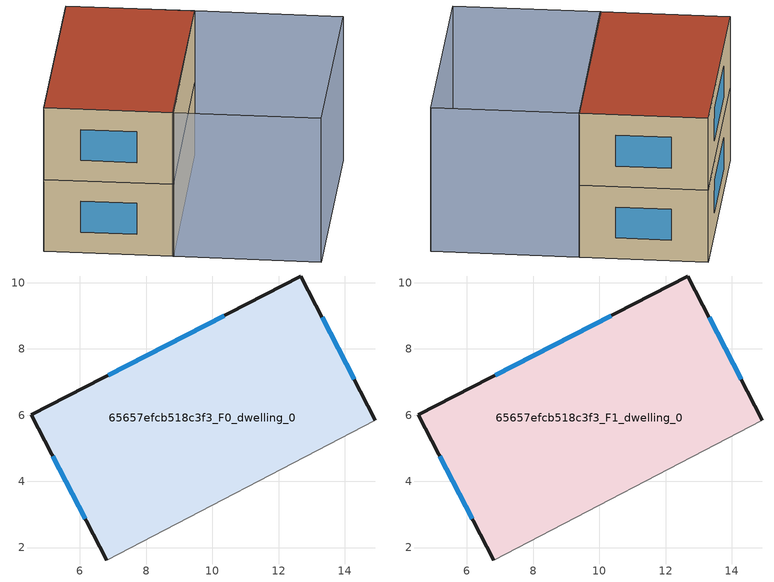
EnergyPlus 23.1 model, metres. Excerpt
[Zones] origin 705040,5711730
65657efcb518c3f3_F0_dwelling_0
 floor ground (EU_floor_Construction): 12.67,10.2 14.92,5.85 6.8,1.62 4.53,6.01 z0
 wall outside (EU_wall_Construction): 14.92,5.85 12.67,10.2 4.53,6.01 6.8,1.62 z0:3
 wall adiabatic (EU_wall_Construction): 6.8,1.62 14.92,5.85 z0:3
 window (EU_Window_Construction): 5.18,4.76 6.15,2.87 / 10.35,9.01 6.85,7.2 / 14.28,7.09 13.31,8.96 z0.85:2.15
65657efcb518c3f3_F1_dwelling_0
 floor to 65657efcb518c3f3_F0_dwelling_0 (EU_floor_Construction): 12.67,10.2 14.92,5.85 6.8,1.62 4.53,6.01 z3
 wall outside (EU_wall_Construction): 14.92,5.85 12.67,10.2 4.53,6.01 6.8,1.62 z3:6
 wall adiabatic (EU_wall_Construction): 6.8,1.62 14.92,5.85 z3:6
 window (EU_Window_Construction): 5.18,4.76 6.15,2.87 / 10.35,9.01 6.85,7.2 / 14.28,7.09 13.31,8.96 z3.85:5.15
 roof outside (EU_roof_Construction): 14.92,5.85 12.67,10.2 4.53,6.01 6.8,1.62 z6
shading: 14.92,5.85 17.51,0.83 / 17.51,0.83 9.37,-3.37 / 9.37,-3.37 6.78,1.64 / 6.78,1.64 14.92,5.85 z0:6
[Building]
EU S2 Campaign: North Axis=0; Terrain=City; Solar Distribution=FullExterior
[Site:Location]
London: Latitude=51.5; Longitude=-0.5; Time Zone=0; Elevation=25
[SizingPeriod:WeatherFileDays]
AnnualSizingPeriod: Begin Month=1; Begin Day of Month=1; End Month=12; End Day of Month=31; Day of Week for Start Day=Monday; Use Weather File Daylight Saving Period=No; Use Weather File Rain and Snow Indicators=No
[MATERIAL]
EU_InternalMass_Material: Roughness=MediumRough; Thickness=0.1; Conductivity=1; Density=1800; Specific Heat=900; Thermal Absorptance=0.9; Solar Absorptance=0.7; Visible Absorptance=0.7
[MATERIAL:NOMASS] Roughness=MediumRough; Thermal Absorptance=0.9; Solar Absorptance=0.7; Visible Absorptance=0.7
Name | Thermal Resistance
EU_wall_NoMass | 0.71061
EU_roof_NoMass | 2.41608
EU_floor_NoMass | 1.75078
[WINDOWMATERIAL:SIMPLEGLAZINGSYSTEM]
EU_Window_SimpleGlazing: UFactor=2.64892; Solar Heat Gain Coefficient=0.76; Visible Transmittance=0.76
[CONSTRUCTION]
EU_wall_Construction: EU_wall_NoMass
EU_roof_Construction: EU_roof_NoMass
EU_floor_Construction: EU_floor_NoMass
EU_Window_Construction: EU_Window_SimpleGlazing
EU_InternalMass_Construction: EU_InternalMass_Material
[ZONE] Type=1; Multiplier=1; Ceiling Height=autocalculate; Volume=135.142; Floor Area=autocalculate; Part of Total Floor Area=Yes
65657efcb518c3f3_F0_dwelling_0; 65657efcb518c3f3_F1_dwelling_0
[INTERNALMASS] Construction=EU_InternalMass_Construction; Surface Area=45.0475
Name | Zone or ZoneList
65657efcb518c3f3_F0_dwelling_0_EU_InternalMass | 65657efcb518c3f3_F0_dwelling_0
65657efcb518c3f3_F1_dwelling_0_EU_InternalMass | 65657efcb518c3f3_F1_dwelling_0
[OTHEREQUIPMENT] Fuel Type=Electricity; Design Level Calculation Method=Watts/Area; Power per Zone Floor Area=1; Fraction Latent=0; Fraction Radiant=0; Fraction Lost=0; Carbon Dioxide Generation Rate=0; EndUse Subcategory=EU_Step8_InternalGains
Name | Zone or ZoneList or Space or SpaceList | Schedule
EU_Step8_InternalGain_65657efcb518c3f3_F0_dwelling_0_f000 | 65657efcb518c3f3_F0_dwelling_0 | EU_Step8_GainSchedule_65657efcb518c3f3_F0_dwelling_0_f000
EU_Step8_InternalGain_65657efcb518c3f3_F1_dwelling_0_f000 | 65657efcb518c3f3_F1_dwelling_0 | EU_Step8_GainSchedule_65657efcb518c3f3_F1_dwelling_0_f000
[ZONEVENTILATION:DESIGNFLOWRATE] Schedule=EU_AlwaysOn; Design Flow Rate Calculation Method=AirChanges/Hour; Air Changes per Hour=0.496673; Ventilation Type=Natural; Fan Pressure Rise=0; Fan Total Efficiency=1; Constant Term Coefficient=1; Temperature Term Coefficient=0; Velocity Term Coefficient=0; Velocity Squared Term Coefficient=0; Minimum Indoor Temperature=-100; Maximum Indoor Temperature=100; Delta Temperature=-100; Minimum Outdoor Temperature=-100; Maximum Outdoor Temperature=100; Maximum Wind Speed=40
Name | Zone or ZoneList or Space or SpaceList
EU_ConstantAir_65657efcb518c3f3_F0_dwelling_0 | 65657efcb518c3f3_F0_dwelling_0
EU_ConstantAir_65657efcb518c3f3_F1_dwelling_0 | 65657efcb518c3f3_F1_dwelling_0
[HVACTEMPLATE:THERMOSTAT] Constant Heating Setpoint=20; Constant Cooling Setpoint=50
EU_HeatOnly_65657efcb518c3f3_F0_dwelling_0; EU_HeatOnly_65657efcb518c3f3_F1_dwelling_0
[HVACTEMPLATE:ZONE:IDEALLOADSAIRSYSTEM] System Availability Schedule=EU_AlwaysOn; Maximum Heating Supply Air Temperature=50; Minimum Cooling Supply Air Temperature=13; Maximum Heating Supply Air Humidity Ratio=0.0156; Minimum Cooling Supply Air Humidity Ratio=0.0077; Heating Limit=NoLimit; Cooling Limit=NoLimit; Heating Availability Schedule=EU_AlwaysOn; Cooling Availability Schedule=EU_CoolingOff; Dehumidification Control Type=ConstantSensibleHeatRatio; Cooling Sensible Heat Ratio=0.7; Dehumidification Setpoint=60; Humidification Control Type=None; Humidification Setpoint=30; Outdoor Air Method=None; Outdoor Air Flow Rate per Person=0.00944; Outdoor Air Flow Rate per Zone Floor Area=0; Outdoor Air Flow Rate per Zone=0; Demand Controlled Ventilation Type=None; Outdoor Air Economizer Type=NoEconomizer; Heat Recovery Type=None; Sensible Heat Recovery Effectiveness=0.7; Latent Heat Recovery Effectiveness=0.65
Name | Template Thermostat
65657efcb518c3f3_F0_dwelling_0 | EU_HeatOnly_65657efcb518c3f3_F0_dwelling_0
65657efcb518c3f3_F1_dwelling_0 | EU_HeatOnly_65657efcb518c3f3_F1_dwelling_0
[SIZING:ZONE] Zone Cooling Design Supply Air Temperature Input Method=SupplyAirTemperature; Zone Cooling Design Supply Air Temperature=13; Zone Heating Design Supply Air Temperature Input Method=SupplyAirTemperature; Zone Heating Design Supply Air Temperature=50; Zone Cooling Design Supply Air Humidity Ratio=0.008; Zone Heating Design Supply Air Humidity Ratio=0.008; Cooling Design Air Flow Method=DesignDay; Cooling Design Air Flow Rate=0; Cooling Minimum Air Flow per Zone Floor Area=0.000762; Cooling Minimum Air Flow=0; Cooling Minimum Air Flow Fraction=0.2; Heating Design Air Flow Method=DesignDay; Heating Design Air Flow Rate=0; Heating Maximum Air Flow per Zone Floor Area=0.002032; Heating Maximum Air Flow=0.141576; Heating Maximum Air Flow Fraction=0.3; Account for Dedicated Outdoor Air System=No; Dedicated Outdoor Air System Control Strategy=NeutralSupplyAir; Dedicated Outdoor Air Low Setpoint Temperature for Design=autosize; Dedicated Outdoor Air High Setpoint Temperature for Design=autosize; Zone Load Sizing Method=Sensible Load Only No Latent Load; Zone Latent Cooling Design Supply Air Humidity Ratio Input Method=HumidityRatioDifference; Zone Cooling Design Supply Air Humidity Ratio Difference=0.005; Zone Latent Heating Design Supply Air Humidity Ratio Input Method=HumidityRatioDifference; Zone Humidification Design Supply Air Humidity Ratio Difference=0.005
65657efcb518c3f3_F0_dwelling_0; 65657efcb518c3f3_F1_dwelling_0
[SCHEDULE:CONSTANT]
Name | Hourly Value
EU_AlwaysOn | 1
EU_CoolingOff | 0
[SCHEDULE:FILE] Column Number=1; Rows to Skip at Top=0; Number of Hours of Data=8760; Column Separator=Comma; Interpolate to Timestep=No; Minutes per Item=60; Adjust Schedule for Daylight Savings=Yes
Name | File
EU_Step8_GainSchedule_65657efcb518c3f3_F0_dwelling_0_f000 | ../../schedules/65657efcb518c3f3/65657efcb518c3f3_F0_dwelling_0_f000_gain.csv
EU_Step8_GainSchedule_65657efcb518c3f3_F1_dwelling_0_f000 | ../../schedules/65657efcb518c3f3/65657efcb518c3f3_F1_dwelling_0_f000_gain.csv
